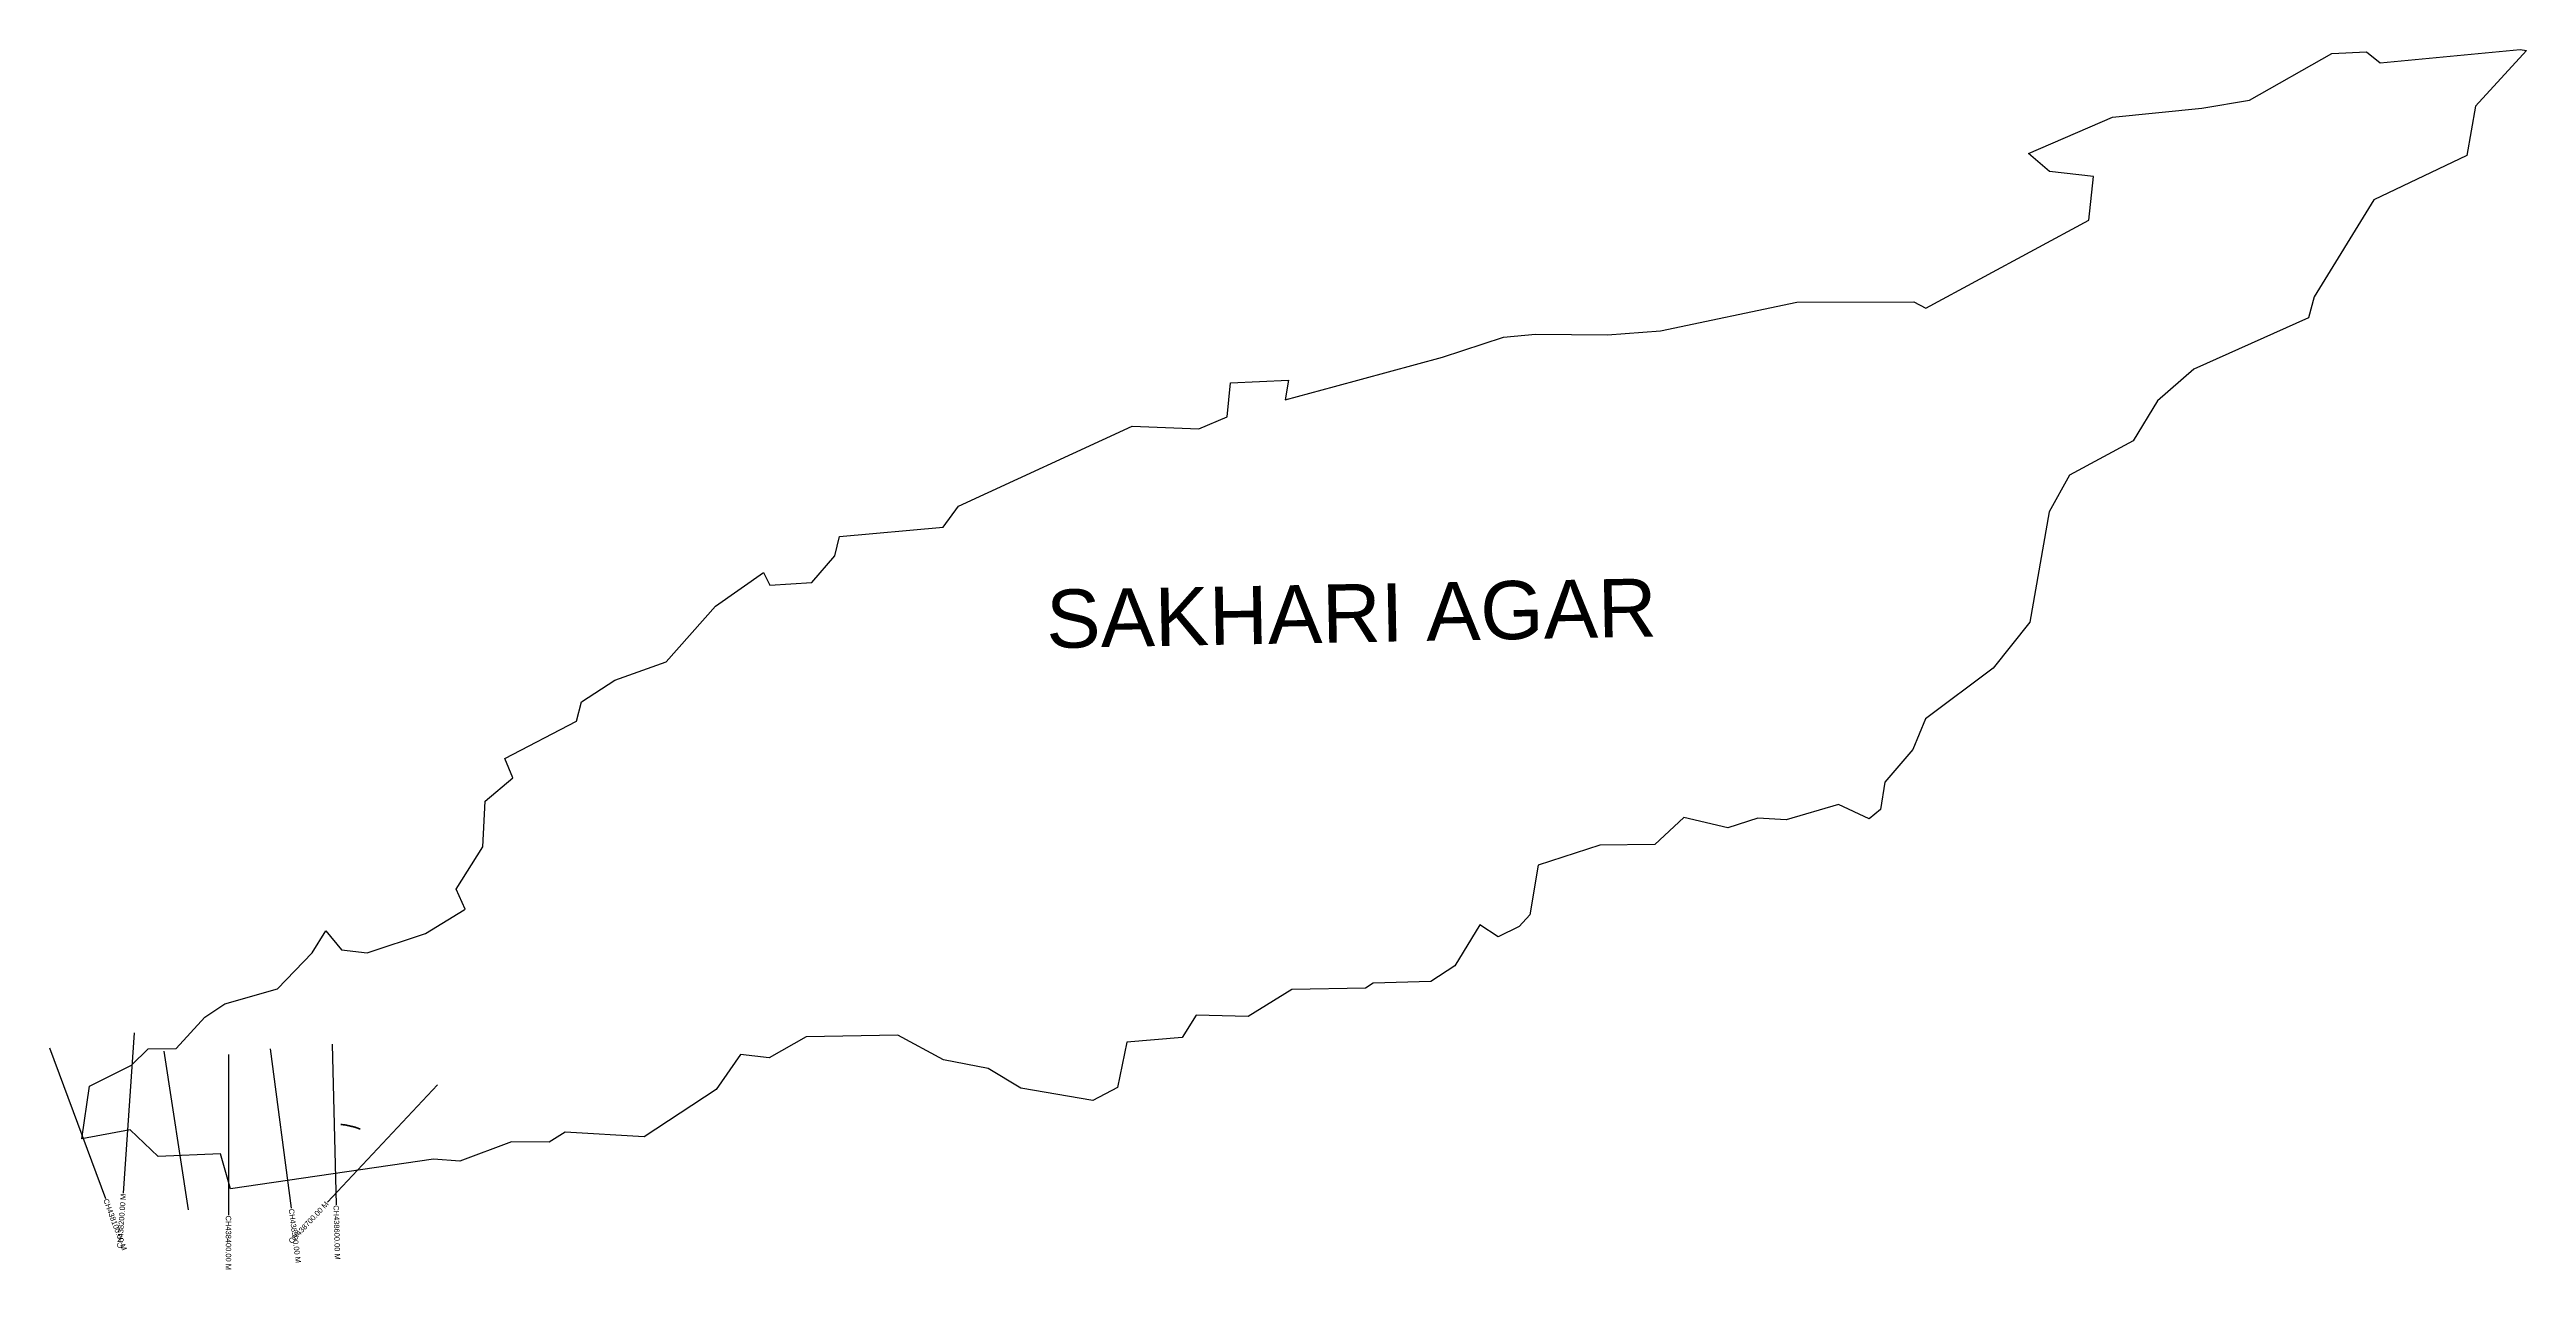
# Model space of a CAD drawing. Header units: feet. Extents: x 309891 to 314514, y 1921207 to 1923485.
import ezdxf
from ezdxf.enums import TextEntityAlignment as Align

# ---------------------------------------------------------------- set-up
doc = ezdxf.new("R2010")
doc.units = ezdxf.units.FT
doc.header["$MEASUREMENT"] = 0
for name, color, linetype in [('CS', 134, 'Continuous'), ('CSMark', 6, 'Continuous'), ('NATURALLY PROTECTED', 3, 'Continuous'), ('VILLAGE NAME', 250, 'Continuous')]:
    doc.layers.add(name, color=color, linetype=linetype)
doc.styles.get("Standard").update_dxf_attribs({"font": 'arial.ttf'})

msp = doc.modelspace()

# ---------------------------------------------------------------- linework, layer by layer
at = {"color": 3}
msp.add_lwpolyline([(309965.2, 1921549.2), (310044.1, 1921589), (310074.8, 1921619), (310127, 1921619.8), (310180.7, 1921678.2), (310218, 1921703), (310316.3, 1921731), (310381.3, 1921798.6), (310406.9, 1921839.8), (310435.9, 1921804), (310483.5, 1921798.7), (310592.7, 1921834.7), (310664.8, 1921878.9), (310666.4, 1921879.9), (310649.6, 1921917.2), (310699.8, 1921996.2), (310703.9, 1922081.6), (310755.4, 1922124.9), (310740.8, 1922161.5), (310874.3, 1922230.8), (310883.9, 1922267), (310946.2, 1922307.3), (311042, 1922341.9), (311134, 1922445.6), (311223.7, 1922508.4), (311235.1, 1922484.6), (311313.5, 1922489.9), (311356.9, 1922539.8), (311365.5, 1922575.6), (311559.2, 1922593.2), (311587.6, 1922632.3), (311911.5, 1922781.7), (312036.1, 1922776.9), (312088.8, 1922798.8), (312095, 1922862.8), (312203.7, 1922867.8), (312197.5, 1922830.8), (312289.1, 1922855.5), (312491.2, 1922910.2), (312604.9, 1922947.9), (312664.5, 1922953.4), (312799, 1922952), (312897.9, 1922959.5), (313152.3, 1923013.4), (313370.5, 1923013.5), (313393.4, 1923002), (313697.4, 1923166.4), (313706.1, 1923247.5), (313623.7, 1923256.9), (313584.5, 1923290.6), (313741.6, 1923358.5), (313908.5, 1923375.5), (313997, 1923390.5), (314150.8, 1923477.2), (314215.4, 1923480.2), (314241.1, 1923460.2), (314502.7, 1923484.8), (314514.2, 1923482.9), (314419.4, 1923379.2), (314403.1, 1923286.8), (314229.5, 1923204.2), (314118.2, 1923023.4), (314107.7, 1922983.8), (313893.1, 1922887.9), (313825.4, 1922829.2), (313780.2, 1922754), (313661.5, 1922690.3), (313623.5, 1922621.7), (313587, 1922415.9), (313518.7, 1922329.8), (313392.6, 1922235.5), (313369, 1922177.8), (313316.5, 1922117.2), (313308.3, 1922066.1), (313287.4, 1922048.4), (313230.4, 1922075.6), (313132.3, 1922046.9), (313079.7, 1922050.1), (313023.6, 1922031.5), (312941.7, 1922051.3), (312887.4, 1922000.8), (312784.7, 1921999.6), (312669.3, 1921961.9), (312653.9, 1921869.3), (312633.8, 1921847.3), (312595.1, 1921828.1), (312560.9, 1921850.4), (312513.7, 1921774.2), (312469, 1921745.1), (312361.6, 1921741.8), (312347.1, 1921732.7), (312209.9, 1921729.8), (312128.2, 1921679.6), (312031.4, 1921682.1), (312004.8, 1921640.2), (311902, 1921631.7), (311884.1, 1921547.2), (311838.2, 1921522.8), (311703.6, 1921545.8), (311643.1, 1921582.4), (311559.7, 1921598.5), (311474.4, 1921644.5), (311303.4, 1921641.5), (311234, 1921602.4), (311180.5, 1921608.7), (311135, 1921543.3), (311000.8, 1921455.2), (310853.3, 1921463.4), (310823.7, 1921445.1), (310753.4, 1921445.6), (310656.9, 1921409.6), (310607.4, 1921413), (310228.9, 1921357.9), (310209.7, 1921423), (310093.8, 1921418.1), (310041.3, 1921468.1), (309951.3, 1921451.2), (309965.2, 1921549.2)], dxfattribs=at)
at = {"layer": 'CS'}
for p, q in [((309890.9, 1921621), (309995.3, 1921339.8)), ((310048.7, 1921648.9), (310028.6, 1921349.6)), ((310104.1, 1921615.1), (310149.8, 1921318.6)), ((310224.8, 1921608.9), (310224.9, 1921308.9)), ((310303, 1921618.9), (310342, 1921321.5)), ((310418.3, 1921628.1), (310425.9, 1921328.2)), ((310614.9, 1921551.7), (310409.8, 1921332.8))]:
    msp.add_line(p, q, dxfattribs=at)
at = {"layer": 'NATURALLY PROTECTED', "color": 2, "const_width": 3, "flags": 128}
msp.add_lwpolyline([(310434.1, 1921477.9), (310441.5, 1921477.4), (310460.8, 1921473.1), (310471, 1921469.3)], dxfattribs=at)

# ---------------------------------------------------------------- texts
at = {"layer": 'CSMark'}
for s, rotation, p in [('CH438100.00 M', 290.3783, (309995.7, 1921338.9)), ('CH438400.00 M', 270.0067, (310224.9, 1921307.9)), ('CH438500.00 M', 277.4735, (310342.2, 1921320.5)), ('CH438600.00 M', 271.4464, (310425.9, 1921327.2))]:
    msp.add_text(s, height=10, rotation=rotation, dxfattribs=at).set_placement(p, align=Align.MIDDLE_LEFT)
for s, rotation, p in [('CH438200.00 M', 86.1453, (310028.5, 1921348.6)), ('CH438700.00 M', 46.8648, (310409.1, 1921332.1))]:
    msp.add_text(s, height=10, rotation=rotation, dxfattribs=at).set_placement(p, align=Align.MIDDLE_RIGHT)
at = {"layer": 'VILLAGE NAME', "insert": (311750.1, 1922475.9), "char_height": 108.748, "attachment_point": 1, "rotation": 1.1028}
msp.add_mtext_dynamic_manual_height_columns('{\\fArial|b0|i0|c0|p34;SAKHARI AGAR}', width=1571.314, gutter_width=543.7, heights=[0], dxfattribs=at)

doc.saveas('drawing.dxf')
